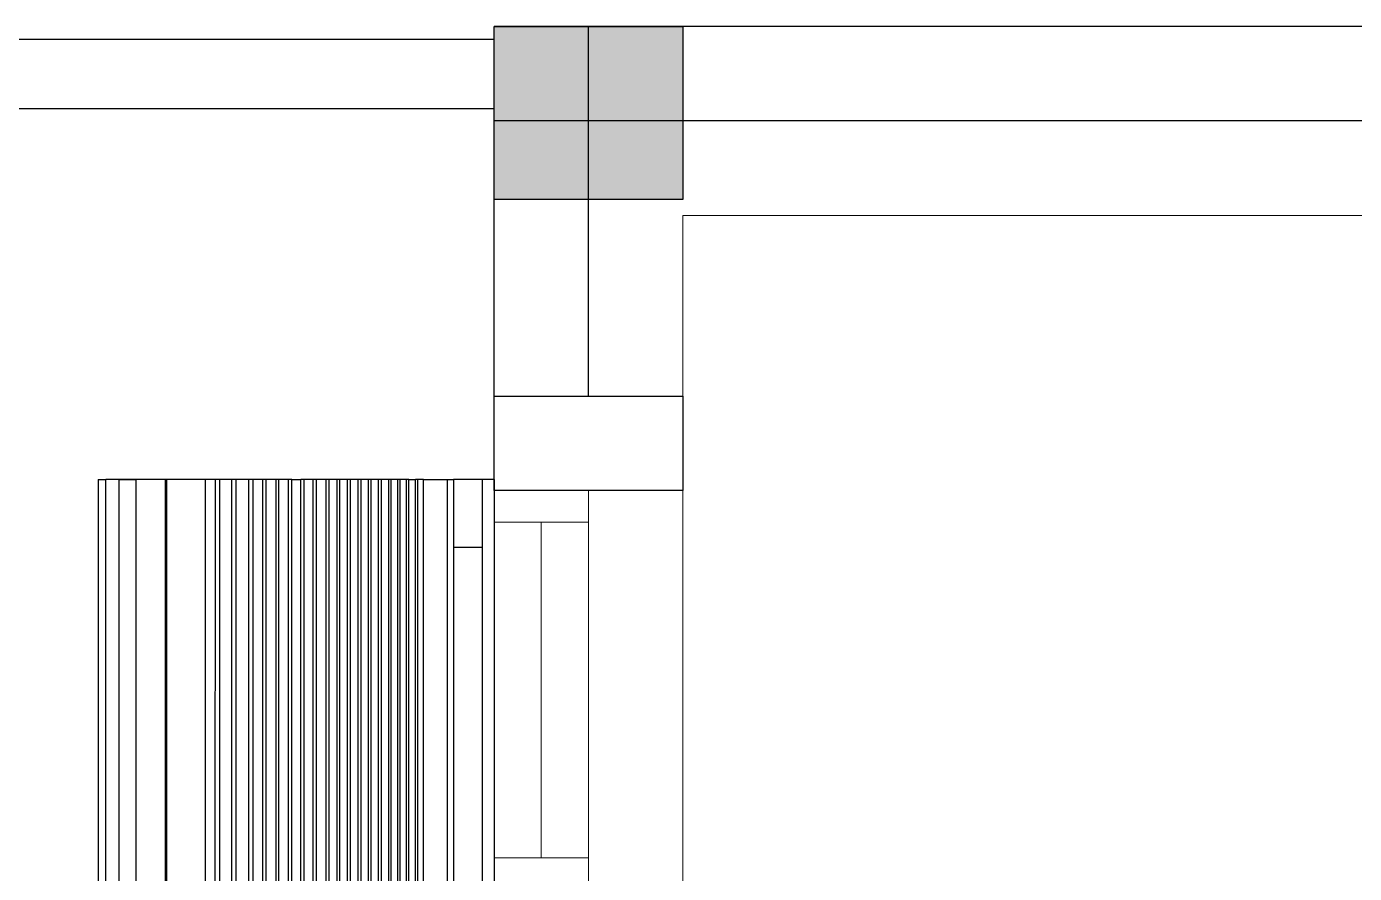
# Model space of a CAD drawing. Header units: inches. Extents: x -86493719 to 430035, y 21644 to 1519532.
# Drawn here: x 58816 to 60927, y 66533 to 67879 of the extents above; entities that cross this region are included whole.
import ezdxf

# ---------------------------------------------------------------- set-up
doc = ezdxf.new("R2010")
doc.units = ezdxf.units.IN
doc.header["$MEASUREMENT"] = 0
for name, color, linetype, lineweight in [('COLUMN', 8, 'Continuous', 30), ('LW', 8, 'Continuous', 20), ('wall', 8, 'Continuous', 30), ('WIN', 8, 'Continuous', 18)]:
    doc.layers.add(name, color=color, linetype=linetype, lineweight=lineweight)
doc.layers.add('Edges', color=7, linetype='Continuous')
doc.layers.add('partition', color=8, linetype='Continuous')

# ---------------------------------------------------------------- blocks, each defined once
blk = doc.blocks.new('1.0HP AIR CONDITION')
for p, q in [((-1371.2, 610.6), (-1371.2, 564.6)), ((-1478.9, 33.2), (-1478.9, 59.6)), ((-1478.9, 59.6), (409, 59.6)), ((409, 33.2), (-1478.9, 33.2))]:
    blk.add_line(p, q)
at = {"layer": 'Edges'}
for p, q in [((-1478.9, 629.3), (409, 629.3)), ((-1478.9, 629.3), (-1478.9, 610.6)), ((-1478.9, 610.6), (409, 610.6)), ((-1478.9, 610.6), (-1478.9, 564.6)), ((-1478.9, 564.6), (409, 564.6)), ((-1478.9, 555.3), (-1478.9, 564.6)), ((409, 555.3), (-1478.9, 555.3)), ((-1478.9, 517.3), (-1478.9, 555.3)), ((-1478.9, 517.3), (-1478.9, 508.2)), ((409, 517.3), (-1478.9, 517.3)), ((409, 508.2), (-1478.9, 508.2)), ((-1478.9, 508.2), (-1478.9, 504.5)), ((409, 504.5), (-1478.9, 504.5)), ((-1478.9, 493.7), (-1478.9, 504.5)), ((409, 493.7), (-1478.9, 493.7)), ((-1478.9, 493.7), (-1478.9, 489.8)), ((409, 489.8), (-1478.9, 489.8)), ((-1478.9, 489.8), (-1478.9, 480)), ((-1478.9, 480), (-1478.9, 476.4)), ((409, 480), (-1478.9, 480)), ((409, 476.4), (-1478.9, 476.4)), ((-1478.9, 476.4), (-1478.9, 465.7)), ((409, 465.7), (-1478.9, 465.7)), ((-1478.9, 465.7), (-1478.9, 461.7)), ((409, 461.7), (-1478.9, 461.7)), ((-1478.9, 461.7), (-1478.9, 450.1)), ((409, 450.1), (-1478.9, 450.1)), ((-1478.9, 450.1), (-1478.9, 445.7)), ((-1478.9, 445.7), (-1478.9, 433.8)), ((409, 445.7), (-1478.9, 445.7)), ((409, 433.8), (-1478.9, 433.8)), ((-1478.9, 433.8), (-1478.9, 429.7)), ((409, 429.7), (-1478.9, 429.7)), ((-1478.9, 429.7), (-1478.9, 417.9)), ((409, 417.9), (-1478.9, 417.9)), ((-1478.9, 417.9), (-1478.9, 413.2)), ((409, 413.2), (-1478.9, 413.2)), ((-1478.9, 413.2), (-1478.9, 400.9)), ((409, 400.9), (-1478.9, 400.9)), ((-1478.9, 400.9), (-1478.9, 396.5)), ((409, 396.5), (-1478.9, 396.5)), ((-1478.9, 396.5), (-1478.9, 384.1)), ((409, 384.1), (-1478.9, 384.1)), ((-1478.9, 384.1), (-1478.9, 379.7)), ((409, 379.7), (-1478.9, 379.7)), ((-1478.9, 379.7), (-1478.9, 367.2)), ((409, 367.2), (-1478.9, 367.2)), ((-1478.9, 367.2), (-1478.9, 362.2)), ((409, 362.2), (-1478.9, 362.2)), ((-1478.9, 362.2), (-1478.9, 347.1)), ((409, 347.1), (-1478.9, 347.1)), ((-1478.9, 347.1), (-1478.9, 341.8)), ((-1478.9, 341.8), (-1478.9, 327.2)), ((409, 341.8), (-1478.9, 341.8)), ((409, 327.2), (-1478.9, 327.2)), ((-1478.9, 327.2), (-1478.9, 322)), ((409, 322), (-1478.9, 322)), ((-1478.9, 307.5), (-1478.9, 322)), ((409, 307.5), (-1478.9, 307.5)), ((-1478.9, 307.5), (-1478.9, 302.4)), ((-1478.9, 302.4), (-1478.9, 287.3)), ((409, 302.4), (-1478.9, 302.4)), ((409, 287.3), (-1478.9, 287.3)), ((-1478.9, 287.3), (-1478.9, 282.6)), ((-1478.9, 282.6), (-1478.9, 266.9)), ((409, 282.6), (-1478.9, 282.6)), ((409, 266.9), (-1478.9, 266.9)), ((-1478.9, 266.9), (-1478.9, 261.5)), ((409, 261.5), (-1478.9, 261.5)), ((-1478.9, 261.5), (-1478.9, 246.4)), ((409, 246.4), (-1478.9, 246.4)), ((-1478.9, 246.4), (-1478.9, 239.2)), ((409, 239.2), (-1478.9, 239.2)), ((-1478.9, 239.2), (-1478.9, 219.2)), ((409, 219.2), (-1478.9, 219.2)), ((-1478.9, 219.2), (-1478.9, 212.2)), ((409, 212.2), (-1478.9, 212.2)), ((-1478.9, 212.2), (-1478.9, 193.1)), ((-1478.9, 193.1), (-1478.9, 186.1)), ((409, 193.1), (-1478.9, 193.1)), ((409, 186.1), (-1478.9, 186.1)), ((-1478.9, 186.1), (-1478.9, 170.5)), ((409, 170.5), (-1478.9, 170.5)), ((-1478.9, 170.5), (-1478.9, 108.8)), ((409, 108.8), (-1478.9, 108.8)), ((-1478.9, 108.8), (-1478.9, 107.1)), ((409, 107.1), (-1478.9, 107.1)), ((-1478.9, 107.1), (-1478.9, 12.2)), ((-1351.8, 12.2), (-1478.9, 12.2)), ((-1478.9, 0), (-1478.9, 12.2)), ((-1478.9, 0), (409, 0)), ((-1350.3, 12.2), (-1351.8, 12.2)), ((269.6, 12.2), (-1350.3, 12.2))]:
    blk.add_line(p, q, dxfattribs=at)

msp = doc.modelspace()

# ---------------------------------------------------------------- hatches: boundary and pattern name
at = {"layer": 'COLUMN'}
msp.add_hatch(color=256, dxfattribs=at).paths.add_polyline_path([(59559.3, 67878.6), (59859.3, 67878.6), (59859.3, 67603.6), (59559.3, 67603.6)])

# ---------------------------------------------------------------- linework, layer by layer
msp.add_lwpolyline([(59559.3, 67878.6), (59859.3, 67878.6), (59859.3, 67603.6), (59559.3, 67603.6)], close=True, dxfattribs=at)
at = {"layer": 'LW'}
for p, q in [((59859.3, 67291.1), (59859.3, 67578.6)), ((61034.3, 67578.6), (59859.3, 67578.6)), ((59859.3, 65341.1), (59859.3, 67141.1))]:
    msp.add_line(p, q, dxfattribs=at)
at = {"layer": 'partition'}
for p, q in [((55579.3, 67858.6), (59559.3, 67858.6)), ((55579.3, 67748.6), (59559.3, 67748.6))]:
    msp.add_line(p, q, dxfattribs=at)
at = {"layer": 'wall'}
for p, q in [((61709.3, 67878.6), (59559.3, 67878.6)), ((59559.3, 67141.1), (59559.3, 67878.6)), ((59709.3, 67291.1), (59709.3, 67878.6)), ((61709.3, 67728.6), (59559.3, 67728.6))]:
    msp.add_line(p, q, dxfattribs=at)
msp.add_lwpolyline([(59559.3, 67141.1), (59559.3, 67291.1), (59859.3, 67291.1), (59859.3, 67141.1)], close=True, dxfattribs=at)
at = {"layer": 'WIN'}
for p, q in [((59859.3, 67603.6), (59859.3, 67878.6)), ((59559.3, 67141.1), (59559.3, 65341.1)), ((59709.3, 67116.1), (59709.3, 65366.1)), ((59634.3, 66557.8), (59634.3, 67091.1))]:
    msp.add_line(p, q, dxfattribs=at)
for points in [[(59709.3, 67091.1), (59709.3, 67141.1), (59559.3, 67141.1), (59559.3, 67091.1)], [(59709.3, 66507.8), (59709.3, 66557.8), (59559.3, 66557.8), (59559.3, 66507.8)]]:
    msp.add_lwpolyline(points, close=True, dxfattribs=at)

# ---------------------------------------------------------------- block references
at = {"rotation": 269.9999179818268}
msp.add_blockref('1.0HP AIR CONDITION', (58930, 65679.8), dxfattribs=at)

doc.saveas('drawing.dxf')
